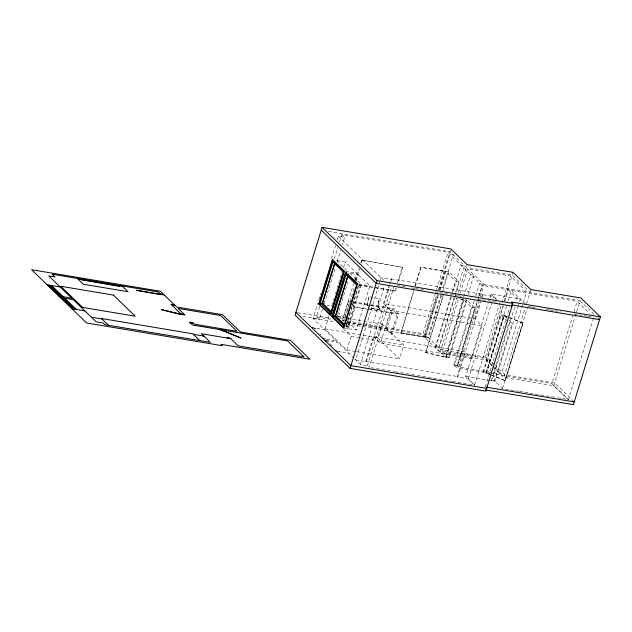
<?xml version="1.0" encoding="UTF-8"?>
<svg xmlns="http://www.w3.org/2000/svg" width="632" height="632" viewBox="0 0 632 632"><rect width="100%" height="100%" fill="white"/><g stroke="black" fill="none" stroke-linecap="round" stroke-linejoin="round"><path stroke-width="0.47" stroke-dasharray="3.16 2.37" d="M369.072 306.552L367.263 304.798L377.723 306.56L379.287 298.502L368.827 296.74L367.2 304.995L369.017 306.749M367.358 304.822L368.827 296.74M354.078 358.305L313.045 318.567L317.651 303.605M318.805 299.868L320.819 293.319M331.46 258.725L335.481 245.635M337.212 240.026L338.365 236.289L344.614 237.332L342.307 244.813M322.462 309.325L319.302 319.61L316.466 316.869L319.626 306.583M334.296 258.899L337.749 247.681M339.479 242.072L341.778 234.59L447.977 252.373L482.09 285.403L577.221 301.338L589.577 313.306M324.192 303.716L335.402 267.257M337.132 261.64L340.585 250.422M334.281 297.688L331.682 306.133L327.044 305.359M335.434 293.927L342.078 272.345M343.524 267.652L345.254 262.019L334.778 260.265M355.5 351.51L346.889 350.065L325.061 328.924L329.28 315.218M337.251 316.379L348.445 280M337.67 316.387L343.231 317.319L353.628 283.531M354.781 279.779L356.803 273.206L345.254 262.019M342.425 320.685L348.461 301.053L352.356 301.701M355.397 280.292L359.071 268.355M360.761 262.841L361.615 260.084L402.371 266.909L402.821 267.344L398.018 282.962M355.84 280.727L359.513 268.79M361.212 263.275L362.057 260.518L361.615 260.084M343.413 321.83L349.528 301.946L351.574 303.929M345.096 317.904L354.623 286.928M356.353 281.303L358.376 274.73L348.177 273.024M346.123 325.306L358.17 286.13M346.202 326.302L358.826 285.261M352.253 304.592L354.987 307.231L348.864 327.115L347.592 326.902L360.39 285.522L358.992 284.163M346.889 350.065L351.108 336.35L343.358 328.853M343.373 327.858L356.361 330.03L369.933 285.917L358.376 274.73M380.18 280.426L355.729 359.9L366.323 361.67L389.383 286.707M380.472 279.486L381.041 277.622L391.635 279.391L391.074 281.224M394.186 286.004L369.159 367.35L367.382 365.628L360.445 364.467L384.612 285.925M380.654 309.451L370.226 307.918L380.59 309.656L377.636 306.528L379.287 298.502M366.323 361.67L365.794 361.164L373.386 336.477L464.757 351.779L471.78 358.581L481.908 325.67L474.877 318.868L383.513 303.565L389.138 285.285M389.415 284.368L391.105 278.886L482.477 294.18L483.03 294.725L493.632 296.503L496.42 299.268M367.382 365.628L391.255 288.026M381.925 324.034L403.761 345.167L399.543 358.881L377.707 337.749L381.925 324.034L346.51 318.101M396.319 288.476L395.474 291.226L395.024 290.791L395.877 288.042M397.567 282.528L402.371 266.909M471.78 358.581L380.409 343.279L390.537 310.367L383.513 303.565M370.976 305.627L391.729 309.016L385.615 328.901L391.074 334.186L392.346 334.399L398.673 313.827L393.215 308.542L370.842 304.798M392.346 334.399L386.887 329.114L393.215 308.542M391.074 334.186L397.188 314.302L391.729 309.016M438.489 295.057L425.478 337.37L400.933 333.262L413.628 290.641M415.082 285.94L420.865 267.131L448.775 271.807L458.951 281.659L455.775 292.008M400.933 333.262L413.952 290.949M415.398 286.249L420.865 267.131M425.478 337.37L422.666 334.652L436.475 289.772M436.759 288.84L447.977 252.373M492.202 366.078L486.024 360.09L440.109 352.403L423.882 336.69L436.807 294.678M438.245 290.001L450.885 248.929M437.526 294.433L424.586 336.508L427.951 337.077L440.899 295.002M438.964 289.756L449.897 254.23L453.263 254.799L442.337 290.325M425.154 337.069L438.173 294.749M439.619 290.048L445.41 271.247L455.585 281.098L458.951 281.659M439.935 290.357L445.726 271.547L421.181 267.439M441.547 295.318L428.528 337.63L400.617 332.953M442.993 290.617L448.775 271.807M459.938 298.683L463.793 299.9L446.074 357.499L425.747 352.601L443.308 294.678M425.747 352.601L443.467 295.01M450.663 297.079L435.329 346.921L446.074 357.499M452.401 291.439L455.585 281.098M451.335 296.882L435.803 347.379L439.177 347.94L456.146 292.774M452.773 292.213L461.115 265.092L464.488 265.661L456.43 291.842M438.703 347.482L455.482 292.948M440.109 352.403L456.77 298.233M458.5 292.624L467.111 264.642M425.589 352.269L445.916 357.167L463.635 299.568L467.009 300.137L449.289 357.728L442.424 351.084L458.532 298.723M460.254 293.114L467.735 268.805L510.356 275.947L526.669 291.747L501.358 374.026L458.737 366.884L457.165 365.359L453.792 364.798L471.512 307.199L463.635 299.568M463.446 297.688L445.323 356.59L448.696 357.159L466.527 299.189M463.73 296.756L470.635 274.312L474.008 274.88L467.964 294.512M474.245 300.872L454.4 365.383L457.773 365.944L479.056 296.756M475.683 296.195L479.712 283.104L483.085 283.665L479.34 295.823M457.165 365.359L474.885 307.76L467.009 300.137M489.784 373.212L456.778 367.682L476.907 302.23M478.637 296.621L482.09 285.403M458.737 366.884L478.874 301.44M480.312 296.764L484.049 284.605L467.735 268.805M499.904 302.728L474.593 385.007L468.32 378.781L457.718 377.004L457.157 376.459L464.757 351.779M474.877 318.868L480.225 301.496M481.631 296.929L482.477 294.18M457.718 377.004L480.786 302.041M482.192 297.467L483.03 294.725M452.346 381.278L474.593 385.007L465.697 376.388L488.133 303.463M489.855 297.854L491.009 294.109L520.373 299.031L518.643 304.64M468.32 378.781L492.77 299.307M493.055 298.367L493.632 296.503M491.838 364.806L485.044 358.226L501.729 303.992M502.013 303.06L510.356 275.947M486.024 360.09L502.685 305.928M504.123 301.251L513.026 272.329M503.412 305.69L482.99 372.074L483.496 372.564L486.561 373.078L504.281 315.487L501.216 314.973L483.496 372.564M504.849 301.014L508.302 289.796L517.308 298.517L516.439 301.322M506.477 306.204L486.055 372.588L486.561 373.078M508.199 300.595L511.367 290.309L526.488 304.948M491.609 375.25L486.253 373.03L503.973 315.431L508.721 317.185M486.253 373.03L504.257 315.336M485.265 387.005L509.716 307.531M514.717 306.931L491.988 380.796L491.388 380.211L509.108 322.612L512.173 323.126L494.461 380.725L502.535 388.546L518.998 391.303M518.359 305.572L495.061 381.309L490.321 380.511M568.524 399.922L553.885 385.749L503.87 377.375L525.137 308.25M526.574 303.573L530.872 289.614M502.535 388.546L527.562 307.199M504.992 380.804L522.996 323.11L505.276 380.709L492.494 375.621M593.416 318.228L568.389 399.574L551.91 383.616L572.616 316.292M574.053 311.623L577.221 301.338M553.885 385.749L580.042 300.729L530.027 292.355L512.181 275.07L466.266 267.383L450.039 251.67L328.008 231.233M362.057 260.518L402.821 267.344M484.049 284.605L526.669 291.747M345.364 271.294L356.803 273.206M527.846 306.267L530.754 306.757M531.717 306.915L535.596 307.563M546.246 309.348L549.153 309.838M550.117 309.996L553.995 310.644M554.959 310.81L560.774 311.781M574.33 314.049L578.209 314.697M579.173 314.862L583.044 315.51M584.015 315.676L586.923 316.158M587.886 316.324L591.765 316.972M397.37 285.561L401.241 286.209M402.213 286.367L406.076 287.015M411.882 287.987L414.782 288.476M415.753 288.634L419.616 289.282M420.588 289.448L424.459 290.096M435.1 291.873L438.964 292.521M439.935 292.687L443.806 293.335M444.77 293.493L457.347 295.602M458.311 295.76L462.182 296.408M477.658 298.999L481.529 299.647M482.493 299.813L497.969 302.404M358.486 284.005L369.933 285.917M359.118 284.779L395.024 290.791M358.597 285.056L395.474 291.226M358.463 285.198L360.39 285.522M471.512 307.199L474.885 307.76M353.328 301.867L369.87 304.632M353.367 302.594L370.028 305.469M390.537 310.367L481.908 325.67M398.673 313.827L353.92 306.338L352.553 305.011M354.987 307.231L368.417 309.483M369.372 309.641L397.188 314.302M337.891 316.656L345.554 317.943M339.242 317.912L344.803 318.844M297.854 312.698L330.781 318.212M342.402 320.163L346.273 320.811M347.245 320.969L424.728 333.949L440.954 349.662L486.869 357.349L494.422 364.664M316.466 316.869L333.017 319.642M347.624 322.091L362.223 324.532M363.203 324.698L422.666 334.652M347 322.438L361.591 324.88M362.563 325.046L386.887 329.114M302.815 316.419L334.778 321.767M346.399 323.71L423.882 336.69M313.045 318.567L319.302 319.61M345.83 326.238L347.766 326.562L346.368 325.204M325.061 328.924L377.707 337.749M311.473 327.439L324.461 329.612M442.424 351.084L485.044 358.226M351.108 336.35L359.719 337.796M360.682 337.954L403.761 345.167M445.916 357.167L449.289 357.728M322.92 338.065L326.112 338.594L326.791 339.258M326.736 339.25L336.011 340.806M325.535 340.316L337.599 342.339M325.93 340.98L329.122 341.509L328.379 340.79M490.748 373.37L551.91 383.616M356.464 351.668L399.543 358.881M337.077 351.495L349.133 353.509M491.388 380.211L494.461 380.725M465.697 376.388L489.373 380.353M365.794 361.164L457.157 376.459M519.962 391.469L523.841 392.117M524.805 392.275L528.684 392.922M529.648 393.088L556.768 397.631M557.732 397.789L561.611 398.437M562.575 398.602L566.454 399.25M371.095 367.674L394.305 371.561M395.277 371.727L451.382 381.12M455.474 297.901L463.793 299.9M377.723 306.56L380.59 309.656M509.613 317.556L522.996 323.11M503.973 315.431L522.711 323.205M486.537 372.927L505.276 380.709M580.042 300.729L593.977 314.223M597.469 317.604L599.555 319.626M491.009 294.109L496.483 299.41M504.281 315.487L508.231 319.31M508.886 319.942L512.173 323.126M501.216 314.973L507.796 321.34M574.243 401.905L554.73 383.008L504.715 374.634L495.109 365.328M494.564 367.437L501.358 374.026M492.889 366.742L503.87 377.375M391.105 278.886L391.635 279.391M341.778 234.59L344.614 237.332M338.365 236.289L383.743 280.229M453.792 364.798L456.778 367.682M336.706 260.589L348.264 271.776M349.836 273.3L361.385 284.487L347.813 328.601L345.775 326.625M348.461 301.053L349.828 302.373M373.386 336.477L380.409 343.279M337.796 312.058L343.231 317.319M347.529 321.475L356.361 330.03M346.139 324.477L348.864 327.115M346.225 325.583L347.592 326.902M354.789 358.984L360.445 364.467M315.242 328.071L315.992 328.806L314.396 328.537L316.427 330.497M339.234 351.305L339.921 351.969M319.792 333.759L321.143 335.063M330.22 343.855L332.242 345.815"/><path stroke-width="0.95" d="M600.4 316.885L580.887 297.988L530.872 289.614L513.026 272.329L467.111 264.642L450.885 248.929L322.067 227.354L295.073 315.115L350.073 368.385L485.842 391.121L512.844 303.36L511.422 301.985L600.4 316.885L573.398 404.646L485.392 389.905M318.694 303.96L332.266 259.847L343.816 271.033L330.244 315.147L318.694 303.96L320.55 304.269M320.266 303.028L332.89 261.98L343.405 272.163L330.773 313.203L320.266 303.028L323.165 303.51M334.533 263.236L322.194 303.352L331.31 312.168M334.905 263.299L322.565 303.407L331.674 312.232M331.816 316.664L345.388 272.558L356.946 283.744L343.373 327.858L331.816 316.664L333.672 316.98M343.903 325.915L333.388 315.739L346.02 274.691L356.527 284.874M347.663 275.947L335.323 316.055L344.432 324.88M348.027 276.01L335.695 316.118L344.803 324.943M350.073 368.385L377.075 280.616L322.067 227.354M377.075 280.616L512.844 303.36M511.549 304.885L599.555 319.626M511.999 306.101L376.23 283.365L321.23 230.095M333.388 315.739L336.287 316.221M78.218 279.02L77.823 278.957L83.282 284.242L128.035 291.731L122.576 286.446L118.982 285.846M160.267 293.841L163.641 294.409M164.217 294.962L136.299 290.286L161.16 294.71L158.356 291.992L52.148 274.201L54.984 276.95L48.735 275.9L96.135 321.799L103.063 322.96L104.841 324.682L210.282 342.339L204.002 336.113M174.393 304.814L171.019 304.253L181.755 314.831L161.279 309.609L184.971 315.068L178.106 308.416L220.726 315.558L237.047 331.358L194.427 324.216L192.847 322.691L189.482 322.13L192.46 325.014L287.592 340.948L304.071 356.906L238.217 345.878L230.143 338.057L227.078 337.543L227.678 338.128M171.493 304.711L174.859 305.272M47.155 284.771L60.143 286.944M48.253 285.372L52.116 286.019M181.005 313.922L184.378 314.491M58.768 295.555L62.631 296.203M58.713 295.958L71.7 298.138M60.285 297.482L73.273 299.655M61.383 298.083L65.246 298.731M190.09 322.715L193.455 323.284M71.89 308.266L75.753 308.914M71.835 308.669L84.822 310.849M230.743 338.641L201.379 333.72L203.812 336.082M91.419 317.232L102.005 319.002M193.408 334.336L203.907 336.098M486.237 387.163L574.243 401.905M486.687 388.38L350.918 365.644L295.91 312.374M222.227 330.267L240.966 338.041L222.148 330.449M312.05 327.534L312.8 328.269M322.92 338.065L323.6 338.72M325.188 340.261L325.93 340.98M336.042 350.776L336.73 351.432M221.737 329.92L222.251 330.41L218.672 329.406M199.87 340.601L192.847 333.799L101.483 318.496L108.507 325.298M51.595 285.514L63.153 296.708M64.725 298.225L76.275 309.411M50.56 285.759L61.067 295.942M63.682 298.47L74.197 308.645M50.189 285.696L60.696 295.879M63.311 298.407L73.826 308.59M47.732 284.866L59.29 296.06M60.862 297.577L72.411 308.764M332.843 259.942L319.271 304.055L330.828 315.25L344.393 271.128L332.843 259.942M345.965 272.653L332.393 316.766L343.95 327.953L357.522 283.839L345.965 272.653M160.41 291.281L31.6 269.706L86.608 322.976L222.377 345.712L220.955 344.337L309.933 359.237L290.42 340.34L240.405 331.966L222.551 314.681L176.636 306.994L160.41 291.281M119.077 285.94L78.313 279.115L119.527 286.375L119.077 285.94M113.397 295.081L60.743 286.264L82.571 307.397L135.224 316.213L113.397 295.081"/></g></svg>
